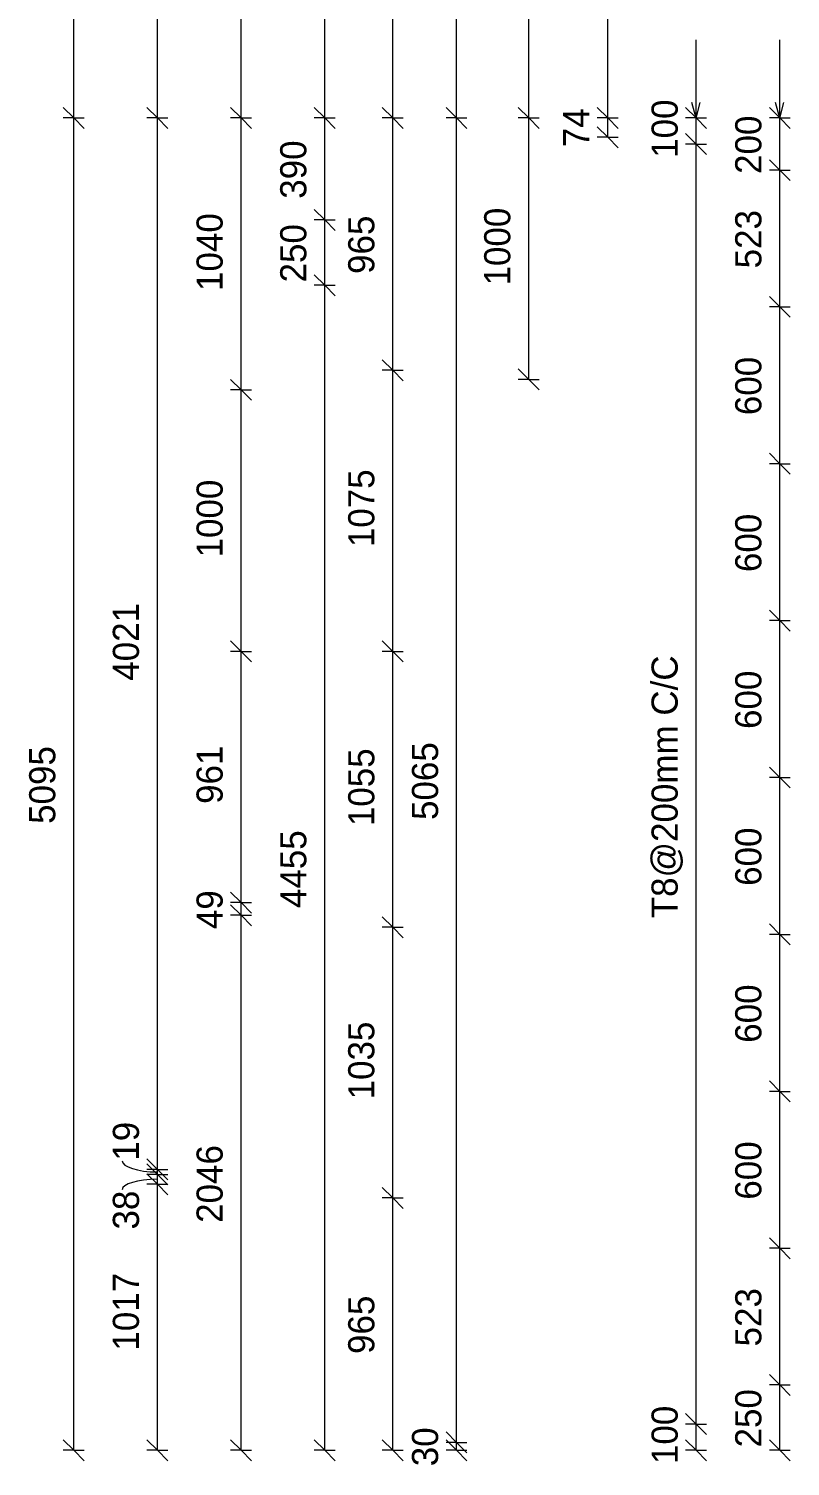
# Model space of a CAD drawing. Header units: millimetres. Extents: x -21844 to -8770, y -2150 to 7662.
# Drawn here: x -21844 to -18932, y -1456 to 4041 of the extents above; entities that cross this region are included whole.
import ezdxf

# ---------------------------------------------------------------- set-up
doc = ezdxf.new("R2010")
doc.units = ezdxf.units.MM
for name, color, linetype, lineweight in [('A-ANNO-DIMS', 211, 'Continuous', 9), ('A-ANNO-DIMS-40', 211, 'Continuous', 9), ('A-DETL-MBND', 5, 'Continuous', 18), ('A-DETL-THIN', 151, 'Continuous', 18), ('G-ANNO-TEXT', 231, 'Continuous', 9)]:
    doc.layers.add(name, color=color, linetype=linetype, lineweight=lineweight)
doc.styles.add('Nirmala UI Semilight', font='NirmalaS.ttf', dxfattribs={"height": 100})
doc.dimstyles.new('Arrow_Filled_-_2_5_NI_UI', dxfattribs={"dimscale": 304.8, "dimtxt": 104.736395, "dimasz": 0.262467, "dimexe": 0.131234, "dimexo": 0.0625, "dimgap": 0.131234, "dimtad": 1, "dimdec": 4, "dimzin": 0, "dimdsep": 46, "dimtxsty": 'Nirmala UI Semilight', "dimblk1": 'OBLIQUE', "dimblk2": 'OBLIQUE', "dimsah": 1, "dimcen": 0.09, "dimazin": 0, "dimtfac": 1, "dimtdec": 4, "dimtix": 1, "dimtmove": 0, "dimatfit": 3, "dimfxl": 0.131234, "dimfxlon": 1, "dimtvp": 1, "dimtolj": 1, "dimtzin": 0, "dimarcsym": 2})
doc.dimstyles.new('Arrow_Filled_-_2_5_NI_UI_1', dxfattribs={"dimscale": 304.8, "dimtxt": 104.736395, "dimasz": 0.262467, "dimexe": 0.131234, "dimexo": 0.0625, "dimgap": 0.131234, "dimtad": 1, "dimdec": 4, "dimzin": 0, "dimdsep": 46, "dimtxsty": 'Nirmala UI Semilight', "dimblk1": 'OBLIQUE', "dimblk2": 'OBLIQUE', "dimsah": 1, "dimcen": 0.09, "dimazin": 0, "dimtfac": 1, "dimtdec": 4, "dimtix": 1, "dimtmove": 1, "dimatfit": 3, "dimfxl": 0.131234, "dimfxlon": 1, "dimtvp": 1, "dimtolj": 1, "dimtzin": 0, "dimarcsym": 2})

# ---------------------------------------------------------------- blocks, each defined once
blk = doc.blocks.new('DIMBLOCK1-Elevation Front')
at = {"layer": 'A-ANNO-DIMS-40'}
for p, q in [((-20451.7, -430), (-20491.7, -390)), ((-20451.7, -430), (-20491.7, -430)), ((-20451.7, -1395), (-20451.7, -430)), ((-20451.7, -430), (-20411.7, -470)), ((-20451.7, -430), (-20411.7, -430)), ((-20451.7, -1395), (-20491.7, -1355)), ((-20451.7, -1395), (-20491.7, -1395)), ((-20451.7, -1395), (-20411.7, -1435)), ((-20451.7, -1395), (-20411.7, -1395))]:
    blk.add_line(p, q, dxfattribs=at)
at = {"layer": 'A-ANNO-DIMS-40', "color": 0, "insert": (-20622.2, -1026.8), "char_height": 100, "width": 274.219, "attachment_point": 1, "rotation": 90, "line_spacing_factor": 1.142579, "style": 'Nirmala UI Semilight'}
blk.add_mtext('965', dxfattribs=at)
blk = doc.blocks.new('_Oblique')
at = {"color": 0, "linetype": 'ByBlock', "lineweight": -2}
blk.add_line((-0.5, -0.5), (0.5, 0.5), dxfattribs=at)
blk = doc.blocks.new('DIMBLOCK2-Elevation Front')
at = {"layer": 'A-ANNO-DIMS-40'}
for p, q in [((-20451.7, 605), (-20491.7, 645)), ((-20451.7, 605), (-20491.7, 605)), ((-20451.7, -430), (-20451.7, 605)), ((-20451.7, 605), (-20411.7, 565)), ((-20451.7, 605), (-20411.7, 605)), ((-20451.7, -430), (-20491.7, -390)), ((-20451.7, -430), (-20491.7, -430)), ((-20451.7, -430), (-20411.7, -470)), ((-20451.7, -430), (-20411.7, -430))]:
    blk.add_line(p, q, dxfattribs=at)
at = {"layer": 'A-ANNO-DIMS-40', "color": 0, "insert": (-20622.2, -53.4), "char_height": 100, "width": 338.203, "attachment_point": 1, "rotation": 90, "line_spacing_factor": 1.142579, "style": 'Nirmala UI Semilight'}
blk.add_mtext('1035', dxfattribs=at)
blk = doc.blocks.new('DIMBLOCK3-Elevation Front')
at = {"layer": 'A-ANNO-DIMS-40'}
for p, q in [((-20451.7, 1660), (-20491.7, 1700)), ((-20451.7, 1660), (-20491.7, 1660)), ((-20451.7, 605), (-20451.7, 1660)), ((-20451.7, 1660), (-20411.7, 1620)), ((-20451.7, 1660), (-20411.7, 1660)), ((-20451.7, 605), (-20491.7, 645)), ((-20451.7, 605), (-20491.7, 605)), ((-20451.7, 605), (-20411.7, 565)), ((-20451.7, 605), (-20411.7, 605))]:
    blk.add_line(p, q, dxfattribs=at)
at = {"layer": 'A-ANNO-DIMS-40', "color": 0, "insert": (-20622.2, 991.6), "char_height": 100, "width": 338.203, "attachment_point": 1, "rotation": 90, "line_spacing_factor": 1.142579, "style": 'Nirmala UI Semilight'}
blk.add_mtext('1055', dxfattribs=at)
blk = doc.blocks.new('DIMBLOCK4-Elevation Front')
at = {"layer": 'A-ANNO-DIMS-40'}
for p, q in [((-20451.7, 2735), (-20491.7, 2775)), ((-20451.7, 2735), (-20491.7, 2735)), ((-20451.7, 1660), (-20451.7, 2735)), ((-20451.7, 2735), (-20411.7, 2695)), ((-20451.7, 2735), (-20411.7, 2735)), ((-20451.7, 1660), (-20491.7, 1700)), ((-20451.7, 1660), (-20491.7, 1660)), ((-20451.7, 1660), (-20411.7, 1620)), ((-20451.7, 1660), (-20411.7, 1660))]:
    blk.add_line(p, q, dxfattribs=at)
at = {"layer": 'A-ANNO-DIMS-40', "color": 0, "insert": (-20622.2, 2058.5), "char_height": 100, "width": 333.633, "attachment_point": 1, "rotation": 90, "line_spacing_factor": 1.142579, "style": 'Nirmala UI Semilight'}
blk.add_mtext('1075', dxfattribs=at)
blk = doc.blocks.new('DIMBLOCK5-Elevation Front')
at = {"layer": 'A-ANNO-DIMS-40'}
for p, q in [((-20451.7, 3700), (-20491.7, 3740)), ((-20451.7, 3700), (-20491.7, 3700)), ((-20451.7, 2735), (-20451.7, 3700)), ((-20451.7, 3700), (-20411.7, 3660)), ((-20451.7, 3700), (-20411.7, 3700)), ((-20451.7, 2735), (-20491.7, 2775)), ((-20451.7, 2735), (-20491.7, 2735)), ((-20451.7, 2735), (-20411.7, 2695)), ((-20451.7, 2735), (-20411.7, 2735))]:
    blk.add_line(p, q, dxfattribs=at)
at = {"layer": 'A-ANNO-DIMS-40', "color": 0, "insert": (-20622.2, 3103.2), "char_height": 100, "width": 274.219, "attachment_point": 1, "rotation": 90, "line_spacing_factor": 1.142579, "style": 'Nirmala UI Semilight'}
blk.add_mtext('965', dxfattribs=at)
blk = doc.blocks.new('DIMBLOCK6-Elevation Front')
at = {"layer": 'A-ANNO-DIMS-40'}
for p, q in [((-21671.7, 3700), (-21711.7, 3740)), ((-21671.7, 3700), (-21711.7, 3700)), ((-21671.7, -1395), (-21671.7, 3700)), ((-21671.7, 3700), (-21631.7, 3660)), ((-21671.7, 3700), (-21631.7, 3700)), ((-21671.7, -1395), (-21711.7, -1355)), ((-21671.7, -1395), (-21711.7, -1395)), ((-21671.7, -1395), (-21631.7, -1435)), ((-21671.7, -1395), (-21631.7, -1395))]:
    blk.add_line(p, q, dxfattribs=at)
at = {"layer": 'A-ANNO-DIMS-40', "color": 0, "insert": (-21842.2, 1000.2), "char_height": 100, "width": 365.625, "attachment_point": 1, "rotation": 90, "line_spacing_factor": 1.142579, "style": 'Nirmala UI Semilight'}
blk.add_mtext('5095', dxfattribs=at)
blk = doc.blocks.new('DIMBLOCK20-Elevation Front')
at = {"layer": 'A-ANNO-DIMS-40'}
for p, q in [((-18971.7, -1145), (-19011.7, -1105)), ((-18971.7, -1145), (-19011.7, -1145)), ((-18971.7, -1395), (-18971.7, -1145)), ((-18971.7, -1145), (-18931.7, -1185)), ((-18971.7, -1145), (-18931.7, -1145)), ((-18971.7, -1395), (-19011.7, -1355)), ((-18971.7, -1395), (-19011.7, -1395)), ((-18971.7, -1395), (-18931.7, -1435)), ((-18971.7, -1395), (-18931.7, -1395))]:
    blk.add_line(p, q, dxfattribs=at)
at = {"layer": 'A-ANNO-DIMS-40', "color": 0, "insert": (-19142.2, -1384.3), "char_height": 100, "width": 274.219, "attachment_point": 1, "rotation": 90, "line_spacing_factor": 1.142579, "style": 'Nirmala UI Semilight'}
blk.add_mtext('250', dxfattribs=at)
blk = doc.blocks.new('DIMBLOCK21-Elevation Front')
at = {"layer": 'A-ANNO-DIMS-40'}
for p, q in [((-18971.7, -622.5), (-19011.7, -582.5)), ((-18971.7, -622.5), (-19011.7, -622.5)), ((-18971.7, -1145), (-18971.7, -622.5)), ((-18971.7, -622.5), (-18931.7, -662.5)), ((-18971.7, -622.5), (-18931.7, -622.5)), ((-18971.7, -1145), (-19011.7, -1105)), ((-18971.7, -1145), (-19011.7, -1145)), ((-18971.7, -1145), (-18931.7, -1185)), ((-18971.7, -1145), (-18931.7, -1145))]:
    blk.add_line(p, q, dxfattribs=at)
at = {"layer": 'A-ANNO-DIMS-40', "color": 0, "insert": (-19142.2, -998), "char_height": 100, "width": 274.219, "attachment_point": 1, "rotation": 90, "line_spacing_factor": 1.142579, "style": 'Nirmala UI Semilight'}
blk.add_mtext('523', dxfattribs=at)
blk = doc.blocks.new('DIMBLOCK22-Elevation Front')
at = {"layer": 'A-ANNO-DIMS-40'}
for p, q in [((-18971.7, -22.5), (-19011.7, 17.5)), ((-18971.7, -22.5), (-19011.7, -22.5)), ((-18971.7, -622.5), (-18971.7, -22.5)), ((-18971.7, -22.5), (-18931.7, -62.5)), ((-18971.7, -22.5), (-18931.7, -22.5)), ((-18971.7, -622.5), (-19011.7, -582.5)), ((-18971.7, -622.5), (-19011.7, -622.5)), ((-18971.7, -622.5), (-18931.7, -662.5)), ((-18971.7, -622.5), (-18931.7, -622.5))]:
    blk.add_line(p, q, dxfattribs=at)
at = {"layer": 'A-ANNO-DIMS-40', "color": 0, "insert": (-19142.2, -436.8), "char_height": 100, "width": 274.219, "attachment_point": 1, "rotation": 90, "line_spacing_factor": 1.142579, "style": 'Nirmala UI Semilight'}
blk.add_mtext('600', dxfattribs=at)
blk = doc.blocks.new('DIMBLOCK23-Elevation Front')
at = {"layer": 'A-ANNO-DIMS-40'}
for p, q in [((-18971.7, 577.5), (-19011.7, 617.5)), ((-18971.7, 577.5), (-19011.7, 577.5)), ((-18971.7, -22.5), (-18971.7, 577.5)), ((-18971.7, 577.5), (-18931.7, 537.5)), ((-18971.7, 577.5), (-18931.7, 577.5)), ((-18971.7, -22.5), (-19011.7, 17.5)), ((-18971.7, -22.5), (-19011.7, -22.5)), ((-18971.7, -22.5), (-18931.7, -62.5)), ((-18971.7, -22.5), (-18931.7, -22.5))]:
    blk.add_line(p, q, dxfattribs=at)
at = {"layer": 'A-ANNO-DIMS-40', "color": 0, "insert": (-19142.2, 163.2), "char_height": 100, "width": 274.219, "attachment_point": 1, "rotation": 90, "line_spacing_factor": 1.142579, "style": 'Nirmala UI Semilight'}
blk.add_mtext('600', dxfattribs=at)
blk = doc.blocks.new('DIMBLOCK24-Elevation Front')
at = {"layer": 'A-ANNO-DIMS-40'}
for p, q in [((-18971.7, 1177.5), (-19011.7, 1217.5)), ((-18971.7, 1177.5), (-19011.7, 1177.5)), ((-18971.7, 577.5), (-18971.7, 1177.5)), ((-18971.7, 1177.5), (-18931.7, 1137.5)), ((-18971.7, 1177.5), (-18931.7, 1177.5)), ((-18971.7, 577.5), (-19011.7, 617.5)), ((-18971.7, 577.5), (-19011.7, 577.5)), ((-18971.7, 577.5), (-18931.7, 537.5)), ((-18971.7, 577.5), (-18931.7, 577.5))]:
    blk.add_line(p, q, dxfattribs=at)
at = {"layer": 'A-ANNO-DIMS-40', "color": 0, "insert": (-19142.2, 763.2), "char_height": 100, "width": 274.219, "attachment_point": 1, "rotation": 90, "line_spacing_factor": 1.142579, "style": 'Nirmala UI Semilight'}
blk.add_mtext('600', dxfattribs=at)
blk = doc.blocks.new('DIMBLOCK25-Elevation Front')
at = {"layer": 'A-ANNO-DIMS-40'}
for p, q in [((-18971.7, 1777.5), (-19011.7, 1817.5)), ((-18971.7, 1777.5), (-19011.7, 1777.5)), ((-18971.7, 1177.5), (-18971.7, 1777.5)), ((-18971.7, 1777.5), (-18931.7, 1737.5)), ((-18971.7, 1777.5), (-18931.7, 1777.5)), ((-18971.7, 1177.5), (-19011.7, 1217.5)), ((-18971.7, 1177.5), (-19011.7, 1177.5)), ((-18971.7, 1177.5), (-18931.7, 1137.5)), ((-18971.7, 1177.5), (-18931.7, 1177.5))]:
    blk.add_line(p, q, dxfattribs=at)
at = {"layer": 'A-ANNO-DIMS-40', "color": 0, "insert": (-19142.2, 1363.2), "char_height": 100, "width": 274.219, "attachment_point": 1, "rotation": 90, "line_spacing_factor": 1.142579, "style": 'Nirmala UI Semilight'}
blk.add_mtext('600', dxfattribs=at)
blk = doc.blocks.new('DIMBLOCK26-Elevation Front')
at = {"layer": 'A-ANNO-DIMS-40'}
for p, q in [((-18971.7, 2377.5), (-19011.7, 2417.5)), ((-18971.7, 2377.5), (-19011.7, 2377.5)), ((-18971.7, 1777.5), (-18971.7, 2377.5)), ((-18971.7, 2377.5), (-18931.7, 2337.5)), ((-18971.7, 2377.5), (-18931.7, 2377.5)), ((-18971.7, 1777.5), (-19011.7, 1817.5)), ((-18971.7, 1777.5), (-19011.7, 1777.5)), ((-18971.7, 1777.5), (-18931.7, 1737.5)), ((-18971.7, 1777.5), (-18931.7, 1777.5))]:
    blk.add_line(p, q, dxfattribs=at)
at = {"layer": 'A-ANNO-DIMS-40', "color": 0, "insert": (-19142.2, 1963.2), "char_height": 100, "width": 274.219, "attachment_point": 1, "rotation": 90, "line_spacing_factor": 1.142579, "style": 'Nirmala UI Semilight'}
blk.add_mtext('600', dxfattribs=at)
blk = doc.blocks.new('DIMBLOCK27-Elevation Front')
at = {"layer": 'A-ANNO-DIMS-40'}
for p, q in [((-18971.7, 2977.5), (-19011.7, 3017.5)), ((-18971.7, 2977.5), (-19011.7, 2977.5)), ((-18971.7, 2377.5), (-18971.7, 2977.5)), ((-18971.7, 2977.5), (-18931.7, 2937.5)), ((-18971.7, 2977.5), (-18931.7, 2977.5)), ((-18971.7, 2377.5), (-19011.7, 2417.5)), ((-18971.7, 2377.5), (-19011.7, 2377.5)), ((-18971.7, 2377.5), (-18931.7, 2337.5)), ((-18971.7, 2377.5), (-18931.7, 2377.5))]:
    blk.add_line(p, q, dxfattribs=at)
at = {"layer": 'A-ANNO-DIMS-40', "color": 0, "insert": (-19142.2, 2563.2), "char_height": 100, "width": 274.219, "attachment_point": 1, "rotation": 90, "line_spacing_factor": 1.142579, "style": 'Nirmala UI Semilight'}
blk.add_mtext('600', dxfattribs=at)
blk = doc.blocks.new('DIMBLOCK28-Elevation Front')
at = {"layer": 'A-ANNO-DIMS-40'}
for p, q in [((-18971.7, 3500), (-19011.7, 3540)), ((-18971.7, 3500), (-19011.7, 3500)), ((-18971.7, 2977.5), (-18971.7, 3500)), ((-18971.7, 3500), (-18931.7, 3460)), ((-18971.7, 3500), (-18931.7, 3500)), ((-18971.7, 2977.5), (-19011.7, 3017.5)), ((-18971.7, 2977.5), (-19011.7, 2977.5)), ((-18971.7, 2977.5), (-18931.7, 2937.5)), ((-18971.7, 2977.5), (-18931.7, 2977.5))]:
    blk.add_line(p, q, dxfattribs=at)
at = {"layer": 'A-ANNO-DIMS-40', "color": 0, "insert": (-19142.2, 3124.5), "char_height": 100, "width": 274.219, "attachment_point": 1, "rotation": 90, "line_spacing_factor": 1.142579, "style": 'Nirmala UI Semilight'}
blk.add_mtext('523', dxfattribs=at)
blk = doc.blocks.new('DIMBLOCK29-Elevation Front')
at = {"layer": 'A-ANNO-DIMS-40'}
for p, q in [((-18971.7, 3700), (-19011.7, 3740)), ((-18971.7, 3700), (-19011.7, 3700)), ((-18971.7, 3500), (-18971.7, 3700)), ((-18971.7, 3700), (-18931.7, 3660)), ((-18971.7, 3700), (-18931.7, 3700)), ((-18971.7, 3500), (-19011.7, 3540)), ((-18971.7, 3500), (-19011.7, 3500)), ((-18971.7, 3500), (-18931.7, 3460)), ((-18971.7, 3500), (-18931.7, 3500))]:
    blk.add_line(p, q, dxfattribs=at)
at = {"layer": 'A-ANNO-DIMS-40', "color": 0, "insert": (-19142.2, 3485.7), "char_height": 100, "width": 274.219, "attachment_point": 1, "rotation": 90, "line_spacing_factor": 1.142579, "style": 'Nirmala UI Semilight'}
blk.add_mtext('200', dxfattribs=at)
blk = doc.blocks.new('DIMBLOCK44-Elevation Front')
at = {"layer": 'A-ANNO-DIMS-40'}
for p, q in [((-19291.7, -1295), (-19331.7, -1255)), ((-19291.7, -1295), (-19331.7, -1295)), ((-19291.7, -1395), (-19291.7, -1295)), ((-19291.7, -1295), (-19251.7, -1335)), ((-19291.7, -1295), (-19251.7, -1295)), ((-19291.7, -1395), (-19331.7, -1355)), ((-19291.7, -1395), (-19331.7, -1395)), ((-19291.7, -1395), (-19251.7, -1435)), ((-19291.7, -1395), (-19251.7, -1395))]:
    blk.add_line(p, q, dxfattribs=at)
at = {"layer": 'A-ANNO-DIMS-40', "color": 0, "insert": (-19462.2, -1447.8), "char_height": 100, "width": 246.797, "attachment_point": 1, "rotation": 90, "line_spacing_factor": 1.142579, "style": 'Nirmala UI Semilight'}
blk.add_mtext('100', dxfattribs=at)
blk = doc.blocks.new('DIMBLOCK45-Elevation Front')
at = {"layer": 'A-ANNO-DIMS-40'}
for p, q in [((-19291.7, 3600), (-19331.7, 3640)), ((-19291.7, 3600), (-19331.7, 3600)), ((-19291.7, -1295), (-19291.7, 3600)), ((-19291.7, 3600), (-19251.7, 3560)), ((-19291.7, 3600), (-19251.7, 3600)), ((-19291.7, -1295), (-19331.7, -1255)), ((-19291.7, -1295), (-19331.7, -1295)), ((-19291.7, -1295), (-19251.7, -1335)), ((-19291.7, -1295), (-19251.7, -1295))]:
    blk.add_line(p, q, dxfattribs=at)
at = {"layer": 'A-ANNO-DIMS-40', "color": 0, "insert": (-19462.2, 639.3), "char_height": 100, "width": 1231.7, "attachment_point": 1, "rotation": 90, "line_spacing_factor": 1.142579, "style": 'Nirmala UI Semilight'}
blk.add_mtext('T8@200mm C/C', dxfattribs=at)
blk = doc.blocks.new('DIMBLOCK46-Elevation Front')
at = {"layer": 'A-ANNO-DIMS-40'}
for p, q in [((-19291.7, 3700), (-19331.7, 3740)), ((-19291.7, 3700), (-19331.7, 3700)), ((-19291.7, 3600), (-19291.7, 3700)), ((-19291.7, 3700), (-19251.7, 3660)), ((-19291.7, 3700), (-19251.7, 3700)), ((-19291.7, 3600), (-19331.7, 3640)), ((-19291.7, 3600), (-19331.7, 3600)), ((-19291.7, 3600), (-19251.7, 3560)), ((-19291.7, 3600), (-19251.7, 3600))]:
    blk.add_line(p, q, dxfattribs=at)
at = {"layer": 'A-ANNO-DIMS-40', "color": 0, "insert": (-19462.2, 3547.2), "char_height": 100, "width": 246.797, "attachment_point": 1, "rotation": 90, "line_spacing_factor": 1.142579, "style": 'Nirmala UI Semilight'}
blk.add_mtext('100', dxfattribs=at)
blk = doc.blocks.new('DIMBLOCK65-Elevation Front')
at = {"layer": 'A-ANNO-DIMS-40'}
for p, q in [((-20711.7, 3060), (-20751.7, 3100)), ((-20711.7, 3060), (-20751.7, 3060)), ((-20711.7, -1395), (-20711.7, 3060)), ((-20711.7, 3060), (-20671.7, 3020)), ((-20711.7, 3060), (-20671.7, 3060)), ((-20711.7, -1395), (-20751.7, -1355)), ((-20711.7, -1395), (-20751.7, -1395)), ((-20711.7, -1395), (-20671.7, -1435)), ((-20711.7, -1395), (-20671.7, -1395))]:
    blk.add_line(p, q, dxfattribs=at)
at = {"layer": 'A-ANNO-DIMS-40', "color": 0, "insert": (-20882.2, 678.3), "char_height": 100, "width": 370.196, "attachment_point": 1, "rotation": 90, "line_spacing_factor": 1.142579, "style": 'Nirmala UI Semilight'}
blk.add_mtext('4455', dxfattribs=at)
blk = doc.blocks.new('DIMBLOCK66-Elevation Front')
at = {"layer": 'A-ANNO-DIMS-40'}
for p, q in [((-20711.7, 3310), (-20751.7, 3350)), ((-20711.7, 3310), (-20751.7, 3310)), ((-20711.7, 3060), (-20711.7, 3310)), ((-20711.7, 3310), (-20671.7, 3270)), ((-20711.7, 3310), (-20671.7, 3310)), ((-20711.7, 3060), (-20751.7, 3100)), ((-20711.7, 3060), (-20751.7, 3060)), ((-20711.7, 3060), (-20671.7, 3020)), ((-20711.7, 3060), (-20671.7, 3060))]:
    blk.add_line(p, q, dxfattribs=at)
at = {"layer": 'A-ANNO-DIMS-40', "color": 0, "insert": (-20882.2, 3070.7), "char_height": 100, "width": 274.219, "attachment_point": 1, "rotation": 90, "line_spacing_factor": 1.142579, "style": 'Nirmala UI Semilight'}
blk.add_mtext('250', dxfattribs=at)
blk = doc.blocks.new('DIMBLOCK67-Elevation Front')
at = {"layer": 'A-ANNO-DIMS-40'}
for p, q in [((-20711.7, 3700), (-20751.7, 3740)), ((-20711.7, 3700), (-20751.7, 3700)), ((-20711.7, 3310), (-20711.7, 3700)), ((-20711.7, 3700), (-20671.7, 3660)), ((-20711.7, 3700), (-20671.7, 3700)), ((-20711.7, 3310), (-20751.7, 3350)), ((-20711.7, 3310), (-20751.7, 3310)), ((-20711.7, 3310), (-20671.7, 3270)), ((-20711.7, 3310), (-20671.7, 3310))]:
    blk.add_line(p, q, dxfattribs=at)
at = {"layer": 'A-ANNO-DIMS-40', "color": 0, "insert": (-20882.2, 3390.7), "char_height": 100, "width": 274.219, "attachment_point": 1, "rotation": 90, "line_spacing_factor": 1.142579, "style": 'Nirmala UI Semilight'}
blk.add_mtext('390', dxfattribs=at)
blk = doc.blocks.new('DIMBLOCK71-Elevation Front')
at = {"layer": 'A-ANNO-DIMS-40'}
for p, q in [((-19629.7, 3700), (-19669.7, 3740)), ((-19629.7, 3700), (-19669.7, 3700)), ((-19629.7, 3626), (-19629.7, 3700)), ((-19629.7, 3700), (-19589.7, 3660)), ((-19629.7, 3700), (-19589.7, 3700)), ((-19629.7, 3626), (-19669.7, 3666)), ((-19629.7, 3626), (-19669.7, 3626)), ((-19629.7, 3626), (-19589.7, 3586)), ((-19629.7, 3626), (-19589.7, 3626))]:
    blk.add_line(p, q, dxfattribs=at)
at = {"layer": 'A-ANNO-DIMS-40', "color": 0, "insert": (-19800.2, 3587.8), "char_height": 100, "width": 180.527, "attachment_point": 1, "rotation": 90, "line_spacing_factor": 1.142579, "style": 'Nirmala UI Semilight'}
blk.add_mtext('74', dxfattribs=at)
blk = doc.blocks.new('DIMBLOCK72-Elevation Front')
at = {"layer": 'A-ANNO-DIMS-40'}
for p, q in [((-19931.7, 3700), (-19971.7, 3740)), ((-19931.7, 3700), (-19971.7, 3700)), ((-19931.7, 2700), (-19931.7, 3700)), ((-19931.7, 3700), (-19891.7, 3660)), ((-19931.7, 3700), (-19891.7, 3700)), ((-19931.7, 2700), (-19971.7, 2740)), ((-19931.7, 2700), (-19971.7, 2700)), ((-19931.7, 2700), (-19891.7, 2660)), ((-19931.7, 2700), (-19891.7, 2700))]:
    blk.add_line(p, q, dxfattribs=at)
at = {"layer": 'A-ANNO-DIMS-40', "color": 0, "insert": (-20102.2, 3059.1), "char_height": 100, "width": 338.203, "attachment_point": 1, "rotation": 90, "line_spacing_factor": 1.142579, "style": 'Nirmala UI Semilight'}
blk.add_mtext('1000', dxfattribs=at)
blk = doc.blocks.new('DIMBLOCK73-Elevation Front')
at = {"layer": 'A-ANNO-DIMS-40'}
for p, q in [((-19931.7, 4720), (-19971.7, 4760)), ((-19931.7, 4720), (-19971.7, 4720)), ((-19931.7, 3700), (-19931.7, 4720)), ((-19931.7, 4720), (-19891.7, 4680)), ((-19931.7, 4720), (-19891.7, 4720)), ((-19931.7, 3700), (-19971.7, 3740)), ((-19931.7, 3700), (-19971.7, 3700)), ((-19931.7, 3700), (-19891.7, 3660)), ((-19931.7, 3700), (-19891.7, 3700))]:
    blk.add_line(p, q, dxfattribs=at)
at = {"layer": 'A-ANNO-DIMS-40', "color": 0, "insert": (-20102.2, 4069.1), "char_height": 100, "width": 338.203, "attachment_point": 1, "rotation": 90, "line_spacing_factor": 1.142579, "style": 'Nirmala UI Semilight'}
blk.add_mtext('1020', dxfattribs=at)
blk = doc.blocks.new('DIMBLOCK74-Elevation Front')
at = {"layer": 'A-ANNO-DIMS-40'}
for p, q in [((-20207.9, -1365), (-20247.9, -1325)), ((-20207.9, -1395), (-20247.9, -1355)), ((-20207.9, -1365), (-20247.9, -1365)), ((-20207.9, -1395), (-20207.9, -1365)), ((-20207.9, -1365), (-20167.9, -1405)), ((-20207.9, -1365), (-20167.9, -1365)), ((-20207.9, -1395), (-20247.9, -1395)), ((-20207.9, -1395), (-20167.9, -1435)), ((-20207.9, -1395), (-20167.9, -1395))]:
    blk.add_line(p, q, dxfattribs=at)
at = {"layer": 'A-ANNO-DIMS-40', "color": 0, "insert": (-20378.4, -1456.2), "char_height": 100, "width": 182.813, "attachment_point": 1, "rotation": 90, "line_spacing_factor": 1.142579, "style": 'Nirmala UI Semilight'}
blk.add_mtext('30', dxfattribs=at)
blk = doc.blocks.new('DIMBLOCK75-Elevation Front')
at = {"layer": 'A-ANNO-DIMS-40'}
for p, q in [((-20207.9, 3700), (-20247.9, 3740)), ((-20207.9, 3700), (-20247.9, 3700)), ((-20207.9, -1365), (-20207.9, 3700)), ((-20207.9, 3700), (-20167.9, 3660)), ((-20207.9, 3700), (-20167.9, 3700)), ((-20207.9, -1365), (-20247.9, -1325)), ((-20207.9, -1365), (-20247.9, -1365)), ((-20207.9, -1365), (-20167.9, -1405)), ((-20207.9, -1365), (-20167.9, -1365))]:
    blk.add_line(p, q, dxfattribs=at)
at = {"layer": 'A-ANNO-DIMS-40', "color": 0, "insert": (-20378.4, 1015.2), "char_height": 100, "width": 365.625, "attachment_point": 1, "rotation": 90, "line_spacing_factor": 1.142579, "style": 'Nirmala UI Semilight'}
blk.add_mtext('5065', dxfattribs=at)
blk = doc.blocks.new('DIMBLOCK76-Elevation Front')
at = {"layer": 'A-ANNO-DIMS-40'}
for p, q in [((-20207.9, 4720), (-20247.9, 4760)), ((-20207.9, 4720), (-20247.9, 4720)), ((-20207.9, 3700), (-20207.9, 4720)), ((-20207.9, 4720), (-20167.9, 4680)), ((-20207.9, 4720), (-20167.9, 4720)), ((-20207.9, 3700), (-20247.9, 3740)), ((-20207.9, 3700), (-20247.9, 3700)), ((-20207.9, 3700), (-20167.9, 3660)), ((-20207.9, 3700), (-20167.9, 3700))]:
    blk.add_line(p, q, dxfattribs=at)
at = {"layer": 'A-ANNO-DIMS-40', "color": 0, "insert": (-20378.4, 4069.1), "char_height": 100, "width": 338.203, "attachment_point": 1, "rotation": 90, "line_spacing_factor": 1.142579, "style": 'Nirmala UI Semilight'}
blk.add_mtext('1020', dxfattribs=at)
blk = doc.blocks.new('DIMBLOCK82-Elevation Front')
at = {"layer": 'A-ANNO-DIMS-40'}
for p, q in [((-21031.7, 650.7), (-21071.7, 690.7)), ((-21031.7, 650.7), (-21071.7, 650.7)), ((-21031.7, -1395), (-21031.7, 650.7)), ((-21031.7, 650.7), (-20991.7, 610.7)), ((-21031.7, 650.7), (-20991.7, 650.7)), ((-21031.7, -1395), (-21071.7, -1355)), ((-21031.7, -1395), (-21071.7, -1395)), ((-21031.7, -1395), (-20991.7, -1435)), ((-21031.7, -1395), (-20991.7, -1395))]:
    blk.add_line(p, q, dxfattribs=at)
at = {"layer": 'A-ANNO-DIMS-40', "color": 0, "insert": (-21202.2, -525.5), "char_height": 100, "width": 367.91, "attachment_point": 1, "rotation": 90, "line_spacing_factor": 1.142579, "style": 'Nirmala UI Semilight'}
blk.add_mtext('2046', dxfattribs=at)
blk = doc.blocks.new('DIMBLOCK83-Elevation Front')
at = {"layer": 'A-ANNO-DIMS-40'}
for p, q in [((-21031.7, 699.2), (-21071.7, 739.2)), ((-21031.7, 699.2), (-21071.7, 699.2)), ((-21031.7, 650.7), (-21071.7, 690.7)), ((-21031.7, 650.7), (-21031.7, 699.2)), ((-21031.7, 699.2), (-20991.7, 659.2)), ((-21031.7, 699.2), (-20991.7, 699.2)), ((-21031.7, 650.7), (-21071.7, 650.7)), ((-21031.7, 650.7), (-20991.7, 610.7)), ((-21031.7, 650.7), (-20991.7, 650.7))]:
    blk.add_line(p, q, dxfattribs=at)
at = {"layer": 'A-ANNO-DIMS-40', "color": 0, "insert": (-21202.2, 597.8), "char_height": 100, "width": 185.098, "attachment_point": 1, "rotation": 90, "line_spacing_factor": 1.142579, "style": 'Nirmala UI Semilight'}
blk.add_mtext('49', dxfattribs=at)
blk = doc.blocks.new('DIMBLOCK84-Elevation Front')
at = {"layer": 'A-ANNO-DIMS-40'}
for p, q in [((-21031.7, 1660), (-21071.7, 1700)), ((-21031.7, 1660), (-21071.7, 1660)), ((-21031.7, 699.2), (-21031.7, 1660)), ((-21031.7, 1660), (-20991.7, 1620)), ((-21031.7, 1660), (-20991.7, 1660)), ((-21031.7, 699.2), (-21071.7, 739.2)), ((-21031.7, 699.2), (-21071.7, 699.2)), ((-21031.7, 699.2), (-20991.7, 659.2)), ((-21031.7, 699.2), (-20991.7, 699.2))]:
    blk.add_line(p, q, dxfattribs=at)
at = {"layer": 'A-ANNO-DIMS-40', "color": 0, "insert": (-21202.2, 1076.7), "char_height": 100, "width": 246.797, "attachment_point": 1, "rotation": 90, "line_spacing_factor": 1.142579, "style": 'Nirmala UI Semilight'}
blk.add_mtext('961', dxfattribs=at)
blk = doc.blocks.new('DIMBLOCK85-Elevation Front')
at = {"layer": 'A-ANNO-DIMS-40'}
for p, q in [((-21031.7, 2660), (-21071.7, 2700)), ((-21031.7, 2660), (-21071.7, 2660)), ((-21031.7, 1660), (-21031.7, 2660)), ((-21031.7, 2660), (-20991.7, 2620)), ((-21031.7, 2660), (-20991.7, 2660)), ((-21031.7, 1660), (-21071.7, 1700)), ((-21031.7, 1660), (-21071.7, 1660)), ((-21031.7, 1660), (-20991.7, 1620)), ((-21031.7, 1660), (-20991.7, 1660))]:
    blk.add_line(p, q, dxfattribs=at)
at = {"layer": 'A-ANNO-DIMS-40', "color": 0, "insert": (-21202.2, 2019.1), "char_height": 100, "width": 338.203, "attachment_point": 1, "rotation": 90, "line_spacing_factor": 1.142579, "style": 'Nirmala UI Semilight'}
blk.add_mtext('1000', dxfattribs=at)
blk = doc.blocks.new('DIMBLOCK86-Elevation Front')
at = {"layer": 'A-ANNO-DIMS-40'}
for p, q in [((-21031.7, 3700), (-21071.7, 3740)), ((-21031.7, 3700), (-21071.7, 3700)), ((-21031.7, 2660), (-21031.7, 3700)), ((-21031.7, 3700), (-20991.7, 3660)), ((-21031.7, 3700), (-20991.7, 3700)), ((-21031.7, 2660), (-21071.7, 2700)), ((-21031.7, 2660), (-21071.7, 2660)), ((-21031.7, 2660), (-20991.7, 2620)), ((-21031.7, 2660), (-20991.7, 2660))]:
    blk.add_line(p, q, dxfattribs=at)
at = {"layer": 'A-ANNO-DIMS-40', "color": 0, "insert": (-21202.2, 3038.1), "char_height": 100, "width": 340.488, "attachment_point": 1, "rotation": 90, "line_spacing_factor": 1.142579, "style": 'Nirmala UI Semilight'}
blk.add_mtext('1040', dxfattribs=at)
blk = doc.blocks.new('DIMBLOCK87-Elevation Front')
at = {"layer": 'A-ANNO-DIMS-40'}
for p, q in [((-21351.7, -377.8), (-21391.7, -337.8)), ((-21351.7, -377.8), (-21391.7, -377.8)), ((-21351.7, -1395), (-21351.7, -377.8)), ((-21351.7, -377.8), (-21311.7, -417.8)), ((-21351.7, -377.8), (-21311.7, -377.8)), ((-21351.7, -1395), (-21391.7, -1355)), ((-21351.7, -1395), (-21391.7, -1395)), ((-21351.7, -1395), (-21311.7, -1435)), ((-21351.7, -1395), (-21311.7, -1395))]:
    blk.add_line(p, q, dxfattribs=at)
at = {"layer": 'A-ANNO-DIMS-40', "color": 0, "insert": (-21522.2, -1014), "char_height": 100, "width": 306.211, "attachment_point": 1, "rotation": 90, "line_spacing_factor": 1.142579, "style": 'Nirmala UI Semilight'}
blk.add_mtext('1017', dxfattribs=at)
blk = doc.blocks.new('DIMBLOCK88-Elevation Front')
at = {"layer": 'A-ANNO-DIMS-40'}
for p, q in [((-21351.7, -340), (-21391.7, -300)), ((-21351.7, -377.8), (-21391.7, -337.8)), ((-21351.7, -340), (-21391.7, -340)), ((-21351.7, -377.8), (-21391.7, -377.8)), ((-21351.7, -377.8), (-21351.7, -340)), ((-21351.7, -340), (-21311.7, -380)), ((-21351.7, -340), (-21311.7, -340)), ((-21351.7, -377.8), (-21311.7, -417.8)), ((-21351.7, -377.8), (-21311.7, -377.8))]:
    blk.add_line(p, q, dxfattribs=at)
blk.add_ellipse((-21351.7, -398.7), major_axis=(-135.2, 0), ratio=0.293858, start_param=4.712389, end_param=6.283185, dxfattribs=at)
at = {"layer": 'A-ANNO-DIMS-40', "color": 0, "insert": (-21522.2, -551), "char_height": 100, "width": 182.813, "attachment_point": 1, "rotation": 90, "line_spacing_factor": 1.142579, "style": 'Nirmala UI Semilight'}
blk.add_mtext('38', dxfattribs=at)
blk = doc.blocks.new('DIMBLOCK89-Elevation Front')
at = {"layer": 'A-ANNO-DIMS-40'}
for p, q in [((-21351.7, -321.1), (-21391.7, -281.1)), ((-21351.7, -340), (-21391.7, -300)), ((-21351.7, -321.1), (-21391.7, -321.1)), ((-21351.7, -340), (-21351.7, -321.1)), ((-21351.7, -321.1), (-21311.7, -361.1)), ((-21351.7, -321.1), (-21311.7, -321.1)), ((-21351.7, -340), (-21391.7, -340)), ((-21351.7, -340), (-21311.7, -380)), ((-21351.7, -340), (-21311.7, -340))]:
    blk.add_line(p, q, dxfattribs=at)
blk.add_ellipse((-21351.7, -287.7), major_axis=(135.2, 0), ratio=0.317144, start_param=3.141593, end_param=4.712389, dxfattribs=at)
at = {"layer": 'A-ANNO-DIMS-40', "color": 0, "insert": (-21522.2, -287.7), "char_height": 100, "width": 155.391, "attachment_point": 1, "rotation": 90, "line_spacing_factor": 1.142579, "style": 'Nirmala UI Semilight'}
blk.add_mtext('19', dxfattribs=at)
blk = doc.blocks.new('DIMBLOCK90-Elevation Front')
at = {"layer": 'A-ANNO-DIMS-40'}
for p, q in [((-21351.7, 3700), (-21391.7, 3740)), ((-21351.7, 3700), (-21391.7, 3700)), ((-21351.7, -321.1), (-21351.7, 3700)), ((-21351.7, 3700), (-21311.7, 3660)), ((-21351.7, 3700), (-21311.7, 3700)), ((-21351.7, -321.1), (-21391.7, -281.1)), ((-21351.7, -321.1), (-21391.7, -321.1)), ((-21351.7, -321.1), (-21311.7, -361.1)), ((-21351.7, -321.1), (-21311.7, -321.1))]:
    blk.add_line(p, q, dxfattribs=at)
at = {"layer": 'A-ANNO-DIMS-40', "color": 0, "insert": (-21522.2, 1547.6), "char_height": 100, "width": 340.488, "attachment_point": 1, "rotation": 90, "line_spacing_factor": 1.142579, "style": 'Nirmala UI Semilight'}
blk.add_mtext('4021', dxfattribs=at)

msp = doc.modelspace()

# ---------------------------------------------------------------- linework, layer by layer
at = {"layer": 'A-DETL-MBND'}
for p, q in [((-21351.73599, 3700), (-21351.73599, 6849.72454)), ((-21031.73599, 3700), (-21031.73599, 6529.72454))]:
    msp.add_line(p, q, dxfattribs=at)
at = {"layer": 'A-DETL-THIN'}
for p, q in [((-21671.73599, 3700), (-21671.73599, 7489.72454)), ((-20711.73599, 3700), (-20711.73599, 6209.72454)), ((-20451.73599, 3700), (-20451.73599, 5889.72454)), ((-19629.70876, 3700), (-19629.70876, 5249.72454))]:
    msp.add_line(p, q, dxfattribs=at)
at = {"layer": 'G-ANNO-TEXT', "color": 7}
for p, q in [((-19291.94703, 3699.25582), (-19291.94703, 3998.95631)), ((-18971.94703, 3699.25582), (-18971.94703, 3998.95631)), ((-19291.94703, 3699.25582), (-19308.02398, 3759.25582)), ((-19291.94703, 3699.25582), (-19275.87008, 3759.25582)), ((-18971.94703, 3699.25582), (-18988.02398, 3759.25582)), ((-18971.94703, 3699.25582), (-18955.87008, 3759.25582))]:
    msp.add_line(p, q, dxfattribs=at)

# ---------------------------------------------------------------- dimensions: what is measured, and where the dimension line sits
at = {"layer": 'A-ANNO-DIMS'}
for base, p1, p2, override, picture, middle in [((-20207.94441, 4720), (-20167.94441, 3700), (-20167.94441, 4720), {"dimpost": '<>', "dimfxl": 1020}, 'DIMBLOCK76-Elevation Front', (-20299.89699, 4210)), ((-19931.73599, 4720), (-19891.73599, 3700), (-19891.73599, 4720), {"dimpost": '<>', "dimfxl": 1020}, 'DIMBLOCK73-Elevation Front', (-20023.68857, 4210)), ((-19291.73599, 3700), (-19251.73599, 3600), (-19251.73599, 3700), {"dimpost": '<>', "dimfxl": 100}, 'DIMBLOCK46-Elevation Front', (-19383.68857, 3650)), ((-21671.73599, 3700), (-21631.73599, -1395), (-21631.73599, 3700), {"dimpost": '<>', "dimfxl": 5095}, 'DIMBLOCK6-Elevation Front', (-21763.4445, 1152.5)), ((-21351.73599, 3700), (-21311.73599, -321.12356), (-21311.73599, 3700), {"dimpost": '<>', "dimfxl": 4021.123559}, 'DIMBLOCK90-Elevation Front', (-21443.68857, 1689.43822)), ((-21031.73599, 3700), (-20991.73599, 2660), (-20991.73599, 3700), {"dimpost": '<>', "dimfxl": 1040}, 'DIMBLOCK86-Elevation Front', (-21123.68857, 3180)), ((-20711.73599, 3700), (-20671.73599, 3310), (-20671.73599, 3700), {"dimpost": '<>', "dimfxl": 390}, 'DIMBLOCK67-Elevation Front', (-20803.4445, 3505)), ((-20451.73599, 3700), (-20411.73599, 2735), (-20411.73599, 3700), {"dimpost": '<>', "dimfxl": 965}, 'DIMBLOCK5-Elevation Front', (-20543.4445, 3217.5)), ((-20207.94441, 3700), (-20167.94441, -1365), (-20167.94441, 3700), {"dimpost": '<>', "dimfxl": 5065}, 'DIMBLOCK75-Elevation Front', (-20299.65292, 1167.5)), ((-19931.73599, 3700), (-19891.73599, 2700), (-19891.73599, 3700), {"dimpost": '<>', "dimfxl": 1000}, 'DIMBLOCK72-Elevation Front', (-20023.68857, 3200)), ((-19629.70876, 3700), (-19589.70876, 3626), (-19589.70876, 3700), {"dimpost": '<>', "dimfxl": 74}, 'DIMBLOCK71-Elevation Front', (-19719.70876, 3663)), ((-18971.73599, 3700), (-18931.73599, 3500), (-18931.73599, 3700), {"dimpost": '<>', "dimfxl": 200}, 'DIMBLOCK29-Elevation Front', (-19063.40963, 3600)), ((-18971.73599, 3500), (-18931.73599, 2977.5), (-18931.73599, 3500), {"dimpost": '<>', "dimfxl": 522.5}, 'DIMBLOCK28-Elevation Front', (-19063.40963, 3238.75)), ((-20711.73599, 3310), (-20671.73599, 3060), (-20671.73599, 3310), {"dimpost": '<>', "dimfxl": 250}, 'DIMBLOCK66-Elevation Front', (-20803.40963, 3185)), ((-20711.73599, 3060), (-20671.73599, -1395), (-20671.73599, 3060), {"dimpost": '<>', "dimfxl": 4455}, 'DIMBLOCK65-Elevation Front', (-20802.57281, 832.5)), ((-18971.73599, 2977.5), (-18931.73599, 2377.5), (-18931.73599, 2977.5), {"dimpost": '<>', "dimfxl": 600}, 'DIMBLOCK27-Elevation Front', (-19063.4445, 2677.5)), ((-20451.73599, 2735), (-20411.73599, 1660), (-20411.73599, 2735), {"dimpost": '<>', "dimfxl": 1075}, 'DIMBLOCK4-Elevation Front', (-20543.68857, 2197.5)), ((-21031.73599, 2660), (-20991.73599, 1659.97768), (-20991.73599, 2660), {"dimpost": '<>', "dimfxl": 1000.022316}, 'DIMBLOCK85-Elevation Front', (-21123.68857, 2159.98884)), ((-18971.73599, 2377.5), (-18931.73599, 1777.5), (-18931.73599, 2377.5), {"dimpost": '<>', "dimfxl": 600}, 'DIMBLOCK26-Elevation Front', (-19063.4445, 2077.5)), ((-18971.73599, 1777.5), (-18931.73599, 1177.5), (-18931.73599, 1777.5), {"dimpost": '<>', "dimfxl": 600}, 'DIMBLOCK25-Elevation Front', (-19063.4445, 1477.5)), ((-21031.73599, 1659.97768), (-20991.73599, 699.18428), (-20991.73599, 1659.97768), {"dimpost": '<>', "dimfxl": 960.793408}, 'DIMBLOCK84-Elevation Front', (-21123.72344, 1179.58098)), ((-20451.73599, 1660), (-20411.73599, 605), (-20411.73599, 1660), {"dimpost": '<>', "dimfxl": 1055}, 'DIMBLOCK3-Elevation Front', (-20543.68857, 1132.5)), ((-18971.73599, 1177.5), (-18931.73599, 577.5), (-18931.73599, 1177.5), {"dimpost": '<>', "dimfxl": 600}, 'DIMBLOCK24-Elevation Front', (-19063.4445, 877.5)), ((-21031.73599, 699.18428), (-20991.73599, 650.66147), (-20991.73599, 699.18428), {"dimpost": '<>', "dimfxl": 48.522802}, 'DIMBLOCK83-Elevation Front', (-21123.4445, 674.92287)), ((-21031.73599, 650.66147), (-20991.73599, -1395), (-20991.73599, 650.66147), {"dimpost": '<>', "dimfxl": 2045.661474}, 'DIMBLOCK82-Elevation Front', (-21123.4445, -372.16926)), ((-20451.73599, 605), (-20411.73599, -430), (-20411.73599, 605), {"dimpost": '<>', "dimfxl": 1035}, 'DIMBLOCK2-Elevation Front', (-20543.72344, 87.5)), ((-18971.73599, 577.5), (-18931.73599, -22.5), (-18931.73599, 577.5), {"dimpost": '<>', "dimfxl": 600}, 'DIMBLOCK23-Elevation Front', (-19063.4445, 277.5)), ((-18971.73599, -22.5), (-18931.73599, -622.5), (-18931.73599, -22.5), {"dimpost": '<>', "dimfxl": 600}, 'DIMBLOCK22-Elevation Front', (-19063.4445, -322.5)), ((-21351.73599, -377.81983), (-21311.73599, -1395), (-21311.73599, -377.81983), {"dimpost": '<>', "dimfxl": 1017.180171}, 'DIMBLOCK87-Elevation Front', (-21443.68857, -886.40991)), ((-20451.73599, -430), (-20411.73599, -1395), (-20411.73599, -430), {"dimpost": '<>', "dimfxl": 965}, 'DIMBLOCK1-Elevation Front', (-20543.4445, -912.5)), ((-18971.73599, -622.5), (-18931.73599, -1145), (-18931.73599, -622.5), {"dimpost": '<>', "dimfxl": 522.5}, 'DIMBLOCK21-Elevation Front', (-19063.4445, -883.75)), ((-18971.73599, -1145), (-18931.73599, -1395), (-18931.73599, -1145), {"dimpost": '<>', "dimfxl": 250}, 'DIMBLOCK20-Elevation Front', (-19063.40963, -1270)), ((-19291.73599, -1295), (-19251.73599, -1395), (-19251.73599, -1295), {"dimpost": '<>', "dimfxl": 100}, 'DIMBLOCK44-Elevation Front', (-19383.68857, -1345)), ((-20207.94441, -1365), (-20167.94441, -1395), (-20167.94441, -1365), {"dimpost": '<>', "dimfxl": 30}, 'DIMBLOCK74-Elevation Front', (-20299.65292, -1380))]:
    dim = msp.add_linear_dim(base=base, p1=p1, p2=p2, angle=90, dimstyle='Arrow_Filled_-_2_5_NI_UI', override=override, dxfattribs=at)
    dim.commit()
    dim.dimension.update_dxf_attribs({"geometry": picture, "text_midpoint": middle})
dim = msp.add_linear_dim(base=(-19291.73599, 3600), p1=(-19251.73599, -1295), p2=(-19251.73599, 3600), angle=90, text='T8@200mm C/C', dimstyle='Arrow_Filled_-_2_5_NI_UI', override={"dimpost": '<>', "dimfxl": 4895}, dxfattribs=at)
dim.commit()
dim.dimension.update_dxf_attribs({"geometry": 'DIMBLOCK45-Elevation Front', "text_midpoint": (-19390.87128, 1152.5)})
for base, p1, p2, override, picture, middle in [((-21351.73599, -321.12356), (-21311.73599, -340.02232), (-21311.73599, -321.12356), {"dimpost": '<>', "dimfxl": 18.898757}, 'DIMBLOCK89-Elevation Front', (-21455.53809, -209.99504)), ((-21351.73599, -340.02232), (-21311.73599, -377.81983), (-21311.73599, -340.02232), {"dimpost": '<>', "dimfxl": 37.797513}, 'DIMBLOCK88-Elevation Front', (-21455.53809, -459.59266))]:
    dim = msp.add_linear_dim(base=base, p1=p1, p2=p2, angle=90, dimstyle='Arrow_Filled_-_2_5_NI_UI_1', override=override, dxfattribs=at)
    dim.commit()
    dim.dimension.update_dxf_attribs({"geometry": picture, "text_midpoint": middle, "dimtype": 160, "text_rotation": 90})

doc.saveas('drawing.dxf')
